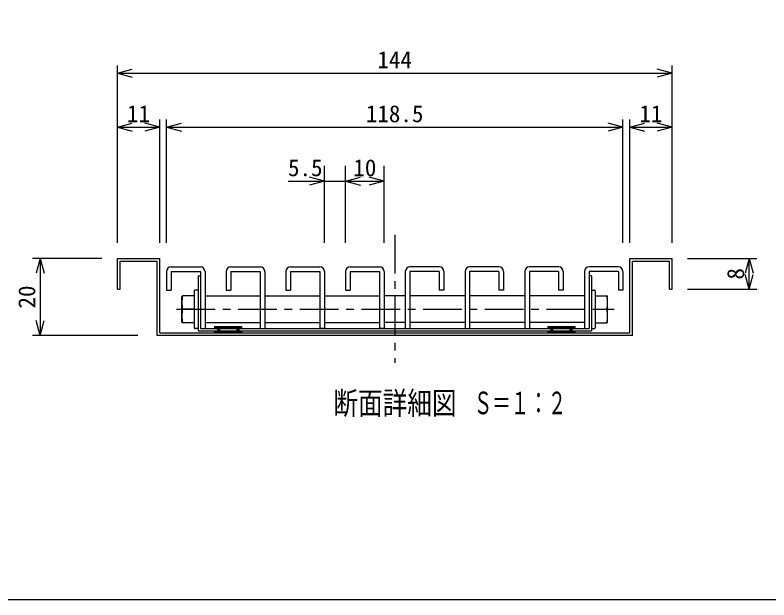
# Model space of a CAD drawing. Units: millimetres, scale not verified, with parts at other scales. Extents: x -1365 to 1365, y -930 to 870.
# Drawn here: x -710 to 269, y -930 to -172 of the extents above; entities that cross this region are included whole.
import ezdxf
from ezdxf.enums import TextEntityAlignment as Align

# ---------------------------------------------------------------- set-up
doc = ezdxf.new("R2010")
doc.units = ezdxf.units.MM
doc.header["$LTSCALE"] = 10
doc.linetypes.add('CHAIN1', pattern=[8, 5, -1, 1, -1])
for name, color, linetype in [('0-7_枠細線', 5, 'Continuous'), ('0-8_枠中線', 5, 'Continuous'), ('1-2_極細2', 2, 'Continuous'), ('1-3_細線2', 4, 'Continuous'), ('1-5_寸法2', 7, 'Continuous')]:
    doc.layers.add(name, color=color, linetype=linetype)
doc.styles.add('ＭＳ ゴシック', font='')
doc.styles.get('ＭＳ ゴシック').set_extended_font_data('MS Gothic')

msp = doc.modelspace()

# ---------------------------------------------------------------- linework, layer by layer
at = {"layer": '0-8_枠中線'}
msp.add_lwpolyline([(-1365, -930), (-1365, 870), (1365, 870), (1365, -930)], close=True, dxfattribs=at)
at = {"layer": '1-2_極細2', "linetype": 'CHAIN1'}
for p, q in [((-216.97, -456.54), (-216.97, -622.73)), ((-500.03, -553.12), (67.71, -553.12))]:
    msp.add_line(p, q, dxfattribs=at)
at = {"layer": '1-2_極細2'}
for p, q in [((-576.97, -527.12), (-576.97, -487.12)), ((-576.97, -487.12), (-521.97, -487.12)), ((-521.97, -583.62), (-521.97, -487.12)), ((88.03, -583.62), (88.03, -487.12)), ((88.03, -487.12), (143.03, -487.12)), ((143.03, -527.12), (143.03, -487.12)), ((-573.47, -527.12), (-573.47, -490.62)), ((-573.47, -490.62), (-525.47, -490.62)), ((-525.47, -587.12), (-525.47, -490.62)), ((91.53, -587.12), (91.53, -490.62)), ((91.53, -490.62), (139.53, -490.62)), ((139.53, -527.12), (139.53, -490.62)), ((-472.22, -509.62), (-469.22, -509.62)), ((-472.22, -509.62), (-472.22, -581.12)), ((38.28, -509.62), (35.28, -509.62)), ((38.28, -509.62), (38.28, -581.12)), ((-576.97, -527.12), (-573.47, -527.12)), ((139.53, -527.12), (143.03, -527.12)), ((-477.2, -553.12), (-492.23, -553.12)), ((43.26, -553.12), (58.29, -553.12)), ((-450.72, -575.62), (-450.72, -578.12)), ((-450.72, -575.62), (-415.72, -575.62)), ((-450.72, -576), (-415.72, -576)), ((-450.72, -577), (-415.72, -577)), ((-415.72, -575.62), (-415.72, -578.12)), ((-18.22, -575.62), (-18.22, -578.12)), ((-18.22, -575.62), (16.78, -575.62)), ((-18.22, -576), (16.78, -576)), ((-18.22, -577), (16.78, -577)), ((16.78, -575.62), (16.78, -578.12)), ((-521.97, -583.62), (88.03, -583.62)), ((-472.22, -581.12), (38.28, -581.12)), ((-469.22, -578.12), (35.28, -578.12)), ((-450.72, -578), (-415.72, -578)), ((-450.72, -581.12), (-450.72, -583.62)), ((-450.72, -582), (-415.72, -582)), ((-450.72, -583), (-415.72, -583)), ((-450.72, -583.62), (-415.72, -583.62)), ((-446.97, -578.12), (-446.97, -581.12)), ((-446.97, -579), (-444.47, -579)), ((-446.97, -580), (-444.47, -580)), ((-446.97, -581), (-444.47, -581)), ((-444.47, -578.12), (-444.47, -581.12)), ((-421.97, -578.12), (-421.97, -581.12)), ((-421.97, -579), (-419.47, -579)), ((-421.97, -580), (-419.47, -580)), ((-421.97, -581), (-419.47, -581)), ((-419.47, -578.12), (-419.47, -581.12)), ((-415.72, -581.12), (-415.72, -583.62)), ((-18.22, -578), (16.78, -578)), ((-18.22, -581.12), (-18.22, -583.62)), ((-18.22, -582), (16.78, -582)), ((-18.22, -583), (16.78, -583)), ((-18.22, -583.62), (16.78, -583.62)), ((-14.47, -578.12), (-14.47, -581.12)), ((-14.47, -579), (-11.97, -579)), ((-14.47, -580), (-11.97, -580)), ((-14.47, -581), (-11.97, -581)), ((-11.97, -578.12), (-11.97, -581.12)), ((10.53, -578.12), (10.53, -581.12)), ((10.53, -579), (13.03, -579)), ((10.53, -580), (13.03, -580)), ((10.53, -581), (13.03, -581)), ((13.03, -578.12), (13.03, -581.12)), ((16.78, -581.12), (16.78, -583.62)), ((91.53, -587.12), (-525.47, -587.12))]:
    msp.add_line(p, q, dxfattribs=at)
for centre, start, end in [((-454.44, -544.37), 166.96433, 193.03802), ((20.5, -544.37), 346.96198, 13.03567), ((-454.44, -561.87), 166.96198, 193.03567), ((20.5, -561.87), 346.96433, 13.03802)]:
    msp.add_arc(centre, 38.79, start, end, dxfattribs=at)
at = {"layer": '1-3_細線2'}
for p, q in [((-507.22, -498.12), (-469.22, -498.12)), ((-429.72, -498.12), (-391.72, -498.12)), ((-352.22, -498.12), (-314.22, -498.12)), ((-274.72, -498.12), (-236.72, -498.12)), ((-159.22, -498.12), (-197.22, -498.12)), ((-81.72, -498.12), (-119.72, -498.12)), ((-4.22, -498.12), (-42.22, -498.12)), ((73.28, -498.12), (35.28, -498.12)), ((-513.22, -504.12), (-513.22, -528.12)), ((-507.22, -504.12), (-469.22, -504.12)), ((-507.22, -504.12), (-507.22, -528.12)), ((-469.22, -504.12), (-469.22, -578.12)), ((-463.22, -504.12), (-463.22, -578.12)), ((-435.72, -504.12), (-435.72, -528.12)), ((-429.72, -504.12), (-429.72, -528.12)), ((-385.72, -504.12), (-385.72, -578.12)), ((-358.22, -504.12), (-358.22, -528.12)), ((-352.22, -504.12), (-352.22, -528.12)), ((-308.22, -504.12), (-308.22, -578.12)), ((-280.72, -504.12), (-280.72, -528.12)), ((-274.72, -504.12), (-274.72, -528.12)), ((-230.72, -504.12), (-230.72, -578.12)), ((-203.22, -504.12), (-203.22, -578.12)), ((-159.22, -504.12), (-159.22, -528.12)), ((-153.22, -504.12), (-153.22, -528.12)), ((-125.72, -504.12), (-125.72, -578.12)), ((-81.72, -504.12), (-81.72, -528.12)), ((-75.72, -504.12), (-75.72, -528.12)), ((-48.22, -504.12), (-48.22, -578.12)), ((-4.22, -504.12), (-42.22, -504.12)), ((-42.22, -504.12), (-42.22, -578.12)), ((-4.22, -504.12), (-4.22, -528.12)), ((1.78, -504.12), (1.78, -528.12)), ((29.28, -504.12), (29.28, -578.12)), ((35.28, -504.12), (35.28, -578.12)), ((73.28, -504.12), (35.28, -504.12)), ((73.28, -504.12), (73.28, -528.12)), ((79.28, -504.12), (79.28, -528.12)), ((-513.22, -528.12), (-507.22, -528.12)), ((-472.22, -528.12), (-476.2, -528.12)), ((-435.72, -528.12), (-429.72, -528.12)), ((-358.22, -528.12), (-352.22, -528.12)), ((-280.72, -528.12), (-274.72, -528.12)), ((-153.22, -528.12), (-159.22, -528.12)), ((-75.72, -528.12), (-81.72, -528.12)), ((1.78, -528.12), (-4.22, -528.12)), ((38.28, -528.12), (42.26, -528.12)), ((79.28, -528.12), (73.28, -528.12)), ((-493.23, -569.62), (-493.23, -536.62)), ((-477.2, -535.62), (-492.23, -535.62)), ((-477.2, -529.12), (-477.2, -555.62)), ((-463.22, -535.87), (-391.72, -535.87)), ((-385.72, -535.87), (-314.22, -535.87)), ((-308.22, -535.87), (-236.72, -535.87)), ((-203.22, -535.87), (-230.72, -535.87)), ((-125.72, -535.87), (-197.22, -535.87)), ((-48.22, -535.87), (-119.72, -535.87)), ((29.28, -535.87), (-42.22, -535.87)), ((43.26, -529.12), (43.26, -577.12)), ((43.26, -535.62), (58.29, -535.62)), ((59.29, -569.62), (59.29, -536.62)), ((35.28, -540.2), (35.28, -560.05)), ((-477.2, -555.62), (-477.2, -577.12)), ((-477.2, -570.62), (-492.23, -570.62)), ((-463.22, -570.37), (-391.72, -570.37)), ((-385.72, -570.37), (-314.22, -570.37)), ((-308.22, -570.37), (-236.72, -570.37)), ((-203.22, -570.37), (-230.72, -570.37)), ((-125.72, -570.37), (-197.22, -570.37)), ((-48.22, -570.37), (-119.72, -570.37)), ((29.28, -570.37), (-42.22, -570.37)), ((43.26, -570.62), (58.29, -570.62)), ((-472.22, -578.12), (-476.2, -578.12)), ((-469.22, -578.12), (-463.22, -578.12)), ((-391.72, -578.12), (-385.72, -578.12)), ((-308.22, -578.12), (-314.22, -578.12)), ((-230.72, -578.12), (-236.72, -578.12)), ((-203.22, -578.12), (-197.22, -578.12)), ((-125.72, -578.12), (-119.72, -578.12)), ((-48.22, -578.12), (-42.22, -578.12)), ((29.28, -578.12), (35.28, -578.12)), ((38.28, -578.12), (42.26, -578.12))]:
    msp.add_line(p, q, dxfattribs=at)
for points in [[(-429.72, -504.12), (-391.72, -504.12), (-391.72, -578.12)], [(-352.22, -504.12), (-314.22, -504.12), (-314.22, -578.12)], [(-274.72, -504.12), (-236.72, -504.12), (-236.72, -578.12)], [(-159.22, -504.12), (-197.22, -504.12), (-197.22, -578.12)], [(-81.72, -504.12), (-119.72, -504.12), (-119.72, -578.12)]]:
    msp.add_lwpolyline(points, dxfattribs=at)
for centre, radius, start, end in [((-507.22, -504.12), 6, 90, 180), ((-469.22, -504.12), 6, 0, 90), ((-429.72, -504.12), 6, 90, 180), ((-391.72, -504.12), 6, 0, 90), ((-352.22, -504.12), 6, 90, 180), ((-314.22, -504.12), 6, 0, 90), ((-274.72, -504.12), 6, 90, 180), ((-236.72, -504.12), 6, 0, 90), ((-197.22, -504.12), 6, 90, 180), ((-159.22, -504.12), 6, 0, 90), ((-119.72, -504.12), 6, 90, 180), ((-81.72, -504.12), 6, 0, 90), ((-42.22, -504.12), 6, 90, 180), ((-4.22, -504.12), 6, 0, 90), ((35.28, -504.12), 6, 90, 180), ((73.28, -504.12), 6, 0, 90), ((-476.2, -529.12), 1, 90, 180), ((42.26, -529.12), 1, 0, 90), ((-492.23, -536.62), 1, 90, 180), ((58.29, -536.62), 1, 0, 90), ((-492.23, -569.62), 1, 180, 270), ((-476.2, -577.12), 1, 180, 270), ((42.26, -577.12), 1, 270, 360), ((58.29, -569.62), 1, 270, 360)]:
    msp.add_arc(centre, radius, start, end, dxfattribs=at)
at = {"layer": '1-5_寸法2'}
for p, q in [((-576.97, -467.12), (-576.97, -237.12)), ((-576.97, -247.12), (-557.65, -241.94)), ((143.03, -247.12), (123.71, -241.94)), ((143.03, -467.12), (143.03, -237.12)), ((-576.97, -247.12), (-557.65, -252.3)), ((-576.97, -247.12), (143.03, -247.12)), ((143.03, -247.12), (123.71, -252.3)), ((-576.97, -467.12), (-576.97, -307.12)), ((-576.97, -317.12), (-557.65, -311.94)), ((-521.97, -317.12), (-541.29, -311.94)), ((-521.97, -467.12), (-521.97, -307.12)), ((-513.22, -467.12), (-513.22, -307.12)), ((-513.22, -317.12), (-493.9, -311.94)), ((79.28, -317.12), (59.96, -311.94)), ((79.28, -467.12), (79.28, -307.12)), ((88.03, -467.12), (88.03, -307.12)), ((88.03, -317.12), (107.35, -311.94)), ((143.03, -317.12), (123.71, -311.94)), ((143.03, -467.12), (143.03, -307.12)), ((-576.97, -317.12), (-557.65, -322.3)), ((-576.97, -317.12), (-521.97, -317.12)), ((-521.97, -317.12), (-541.29, -322.3)), ((-513.22, -317.12), (-493.9, -322.3)), ((-513.22, -317.12), (79.28, -317.12)), ((79.28, -317.12), (59.96, -322.3)), ((88.03, -317.12), (107.35, -322.3)), ((88.03, -317.12), (143.03, -317.12)), ((143.03, -317.12), (123.71, -322.3)), ((-308.22, -467.12), (-308.22, -367.12)), ((-280.72, -467.12), (-280.72, -367.12)), ((-230.72, -467.12), (-230.72, -367.12)), ((-355.49, -387.12), (-280.72, -387.12)), ((-308.22, -387.12), (-327.54, -381.94)), ((-308.22, -387.12), (-327.54, -392.3)), ((-280.72, -387.12), (-261.4, -381.94)), ((-280.72, -387.12), (-261.4, -392.3)), ((-280.72, -387.12), (-230.72, -387.12)), ((-230.72, -387.12), (-250.04, -381.94)), ((-230.72, -387.12), (-250.04, -392.3)), ((-596.97, -487.12), (-686.97, -487.12)), ((-676.97, -487.12), (-682.15, -506.44)), ((-676.97, -487.12), (-671.79, -506.44)), ((-676.97, -487.12), (-676.97, -587.12)), ((163.03, -487.12), (253.03, -487.12)), ((243.03, -487.12), (237.85, -506.44)), ((243.03, -487.12), (248.21, -506.44)), ((243.03, -527.12), (243.03, -487.12)), ((243.03, -527.12), (237.85, -507.8)), ((243.03, -527.12), (248.21, -507.8)), ((163.03, -527.12), (253.03, -527.12)), ((-676.97, -587.12), (-682.15, -567.8)), ((-676.97, -587.12), (-671.79, -567.8)), ((-550.47, -587.12), (-686.97, -587.12))]:
    msp.add_line(p, q, dxfattribs=at)

# ---------------------------------------------------------------- texts
at = {"layer": '0-7_枠細線', "style": 'ＭＳ ゴシック'}
for s, width, p in [('断面詳細図', 0.8, (-296.7, -698.24)), ('Ｓ＝１：２', 0.6, (-114.37, -698))]:
    msp.add_text(s, height=29.33, dxfattribs=dict(at, width=width)).set_placement(p, align=Align.BOTTOM_LEFT)
at = {"layer": '1-5_寸法2', "style": 'ＭＳ ゴシック'}
for s, p in [('144', (-239.47, -247.12)), ('11', (-564.47, -317.12)), ('118.5', (-254.47, -317.12)), ('11', (100.53, -317.12)), ('5.5', (-355.49, -387.12)), ('10', (-270.72, -387.12))]:
    msp.add_text(s, height=21.99, dxfattribs=at).set_placement(p, align=Align.BOTTOM_LEFT)
for s, p in [('8', (243.03, -514.62)), ('20', (-676.97, -552.12))]:
    msp.add_text(s, height=21.99, rotation=90, dxfattribs=at).set_placement(p, align=Align.BOTTOM_LEFT)

doc.saveas('drawing.dxf')
